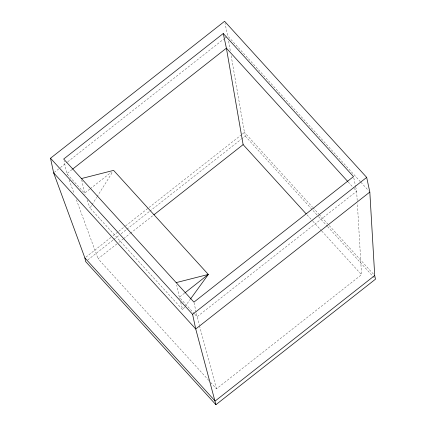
<?xml version="1.0" encoding="UTF-8"?>
<svg xmlns="http://www.w3.org/2000/svg" width="426" height="426" viewBox="0 0 426 426"><rect width="100%" height="100%" fill="white"/><g stroke="black" fill="none" stroke-linecap="round" stroke-linejoin="round"><path stroke-width="0.32" stroke-dasharray="2.13 1.6" d="M184.618 307.098L182.679 309.777L90.003 207.963L91.766 205.162M92.117 204.597L96.697 197.307M97.048 196.743L112.89 171.497M185.006 306.56L190.06 299.606M54.171 172.477L59.922 167.956M60.444 167.54L67.239 162.2M67.761 161.784L224.593 38.42M225.114 38.01L226.685 36.774M72.037 169.585L66.823 173.686L67.276 174.926M89.764 189.123L84.582 193.202L85.035 194.432M90.28 188.718L111.521 172.008M85.93 257.123L110.957 237.431M113.044 235.791L118.258 231.691M118.779 231.281L125.036 226.355M125.558 225.945L148.504 207.899M149.025 207.489L241.851 134.472M242.373 134.062L244.46 132.417L231.009 54.853M87.756 259.966L113.311 239.865M113.833 239.455L119.046 235.354M121.133 233.714L126.346 229.609M126.868 229.199L149.292 211.562M149.814 211.152L241.073 139.366M241.595 138.956L245.243 136.08L244.46 132.417L312.492 207.164M208.873 380.482L98.06 258.742L116.846 243.965M118.934 242.325L123.103 239.039M123.625 238.629L129.887 233.704M130.409 233.294L153.371 215.231M184.49 293.195L179.309 297.268L179.644 298.519M210.657 382.447L216.467 388.826L361.536 274.711L357.345 203.181M360.433 181.748L227.729 35.954L224.997 23.212M360.881 182.237L368.479 190.582M348.143 181.913L353.511 187.813M353.958 188.308L356.647 191.258L357.19 200.529M312.94 207.654L318.76 214.044M319.207 214.539L373.815 274.53M245.243 136.08L318.201 216.232M318.648 216.727L327.152 226.068M327.599 226.563L375.045 278.684M307.024 214.826L312.386 220.716M312.828 221.206L321.321 230.535M321.768 231.025L361.536 274.711M194.405 313.855L179.309 297.268L176.715 285.164M194.852 314.34L197.073 316.779L199.304 325.07M87.069 199.964L90.003 207.963M69.103 179.894L74.119 193.553M76.398 199.762L98.06 258.742M199.475 325.709L216.467 388.826M180.656 302.268L182.679 309.777M353.777 177.876L355.55 186.162M355.689 186.796L356.647 191.258L197.073 316.779L196.253 312.961M194.064 302.764L196.114 312.322M81.717 179.82L84.582 193.202L66.823 173.686L64.092 160.943M228.634 41.168L230.328 50.944"/><path stroke-width="0.64" d="M190.449 299.068L208.325 274.445L113.598 170.379L81.441 178.547M50.508 158.238L224.587 21.3L366.68 177.402L369.821 192.057L374.71 275.51L375.492 279.174L215.918 404.7L85.669 261.607L84.886 257.943L53.649 172.887L50.508 158.238L192.595 314.34L195.736 328.989L215.918 404.7M223.256 33.51L63.682 159.036L193.931 302.13L353.505 176.604L223.256 33.51L226.398 48.165L243.124 144.627L306.129 213.841M72.558 169.175L226.398 48.165L347.696 181.423M153.892 214.821L243.124 144.627M185.012 292.784L208.325 274.445L176.167 282.614M192.595 314.34L366.68 177.402M369.821 192.057L195.736 328.989L53.649 172.887M374.71 275.51L215.135 401.036L84.886 257.943"/></g></svg>
